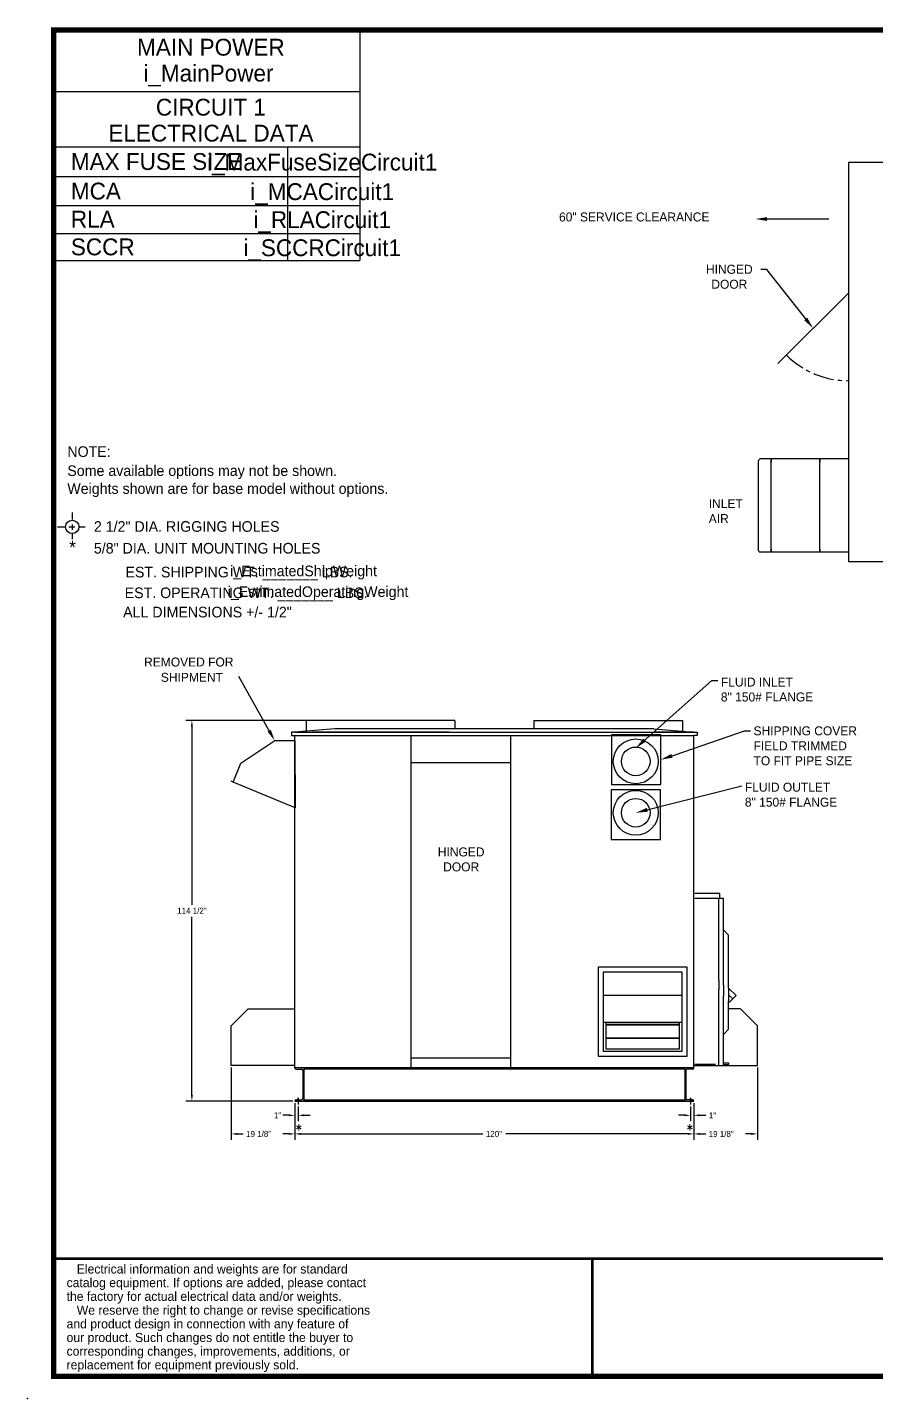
# Model space of a CAD drawing. Header units: inches. Extents: x 402 to 1066, y -128 to 290.
# Drawn here: x 401.8 to 657.2, y -128.2 to 284.3 of the extents above; entities that cross this region are included whole.
import ezdxf
from ezdxf.enums import TextEntityAlignment as Align

# ---------------------------------------------------------------- set-up
doc = ezdxf.new("R2010")
doc.units = ezdxf.units.IN
doc.header["$MEASUREMENT"] = 0
doc.linetypes.add('CENTER', pattern=[2, 1.25, -0.25, 0.25, -0.25])
doc.layers.get('0').update_dxf_attribs({"color": 10})
doc.layers.get('Defpoints').update_dxf_attribs({"color": 10})
doc.layers.add('C1E', color=1, linetype='Continuous')
doc.styles.add('ROMANS', font='romans.shx', dxfattribs={"height": 0.125})
doc.dimstyles.get("Standard").update_dxf_attribs({"dimscale": 10, "dimtxt": 0.18, "dimasz": 0.18, "dimexe": 0.18, "dimexo": 0.0625, "dimgap": 0.09, "dimtad": 0, "dimtih": 1, "dimtoh": 1, "dimdec": 4, "dimzin": 0, "dimdsep": 46, "dimlunit": 5, "dimtxsty": 'Standard', "dimcen": -0.2, "dimadec": 0, "dimazin": 0, "dimtfac": 1, "dimtdec": 4, "dimtofl": 0, "dimtmove": 0, "dimatfit": 3, "dimfxl": 1, "dimfrac": 2, "dimtolj": 1, "dimtzin": 0, "dimarcsym": 0})

# ---------------------------------------------------------------- blocks, each defined once
blk = doc.blocks.new('*D18')
at = {"color": 0, "lineweight": -2, "ltscale": 5}
for p, q in [((507.37, 75.8), (449.48, 75.8)), ((451.28, 74), (451.28, 20.35)), ((451.28, -36.9), (451.28, 16.75)), ((481.62, -38.7), (449.48, -38.7))]:
    blk.add_line(p, q, dxfattribs=at)
at = {"color": 0, "ltscale": 5}
for points in [[(450.98, 74), (451.58, 74), (451.28, 75.8)], [(450.98, -36.9), (451.58, -36.9), (451.28, -38.7)]]:
    blk.add_solid(points, dxfattribs=at)
at = {"layer": 'Defpoints', "color": 0, "ltscale": 5}
for p in [(507.99, 75.8), (451.28, -38.7), (482.24, -38.7)]:
    blk.add_point(p, dxfattribs=at)
at = {"color": 0, "ltscale": 5, "insert": (451.28, 18.55), "char_height": 1.8, "attachment_point": 5}
blk.add_mtext('\\A1;114 1/2"', dxfattribs=at)
blk = doc.blocks.new('A$C581F45FE')
at = {"color": 1, "ltscale": 5}
for p, q in [((-6.94, -0.01), (-16.82, 17.69)), ((-16.24, -8.36), (-6.06, -1.56)), ((-6.06, -1.56), (0, -1.56)), ((-18.59, -14.02), (-16.24, -8.36)), ((-18.7, -13.97), (-19.11, -13.8)), ((0.06, -21.74), (-18.59, -14.02))]:
    blk.add_line(p, q, dxfattribs=at)
at = {"ltscale": 5}
blk.add_line((0, -1.56), (0.06, -21.74), dxfattribs=at)
at = {"color": 1, "ltscale": 5}
blk.add_solid([(-8.21, 1.13), (-6.06, -1.56), (-7.22, 1.68)], dxfattribs=at)
for s, p in [('REMOVED FOR', (-45.33, 20.74)), ('SHIPMENT', (-40.3, 16.13))]:
    blk.add_text(s, height=2.7, dxfattribs=at).set_placement(p)

msp = doc.modelspace()

# ---------------------------------------------------------------- linework, layer by layer
at = {"color": 1, "ltscale": 5}
for p, q in [((648.7229, 243.65454), (648.7229, 123.65454)), ((968.7229, 243.65454), (648.7229, 243.65454)), ((968.7229, 243.65454), (648.7229, 243.65454)), ((622.61168, 226.74214), (642.88537, 226.74214)), ((624.15771, 211.49037), (622.35771, 211.49037)), ((637.00241, 195.18543), (624.15771, 211.49037)), ((648.7229, 204.37808), (627.5097, 183.16487)), ((621.65595, 154.00962), (622.05923, 154.44612)), ((621.65595, 126.88262), (621.65595, 154.00962)), ((622.05923, 154.44612), (622.11605, 154.44612)), ((648.8469, 154.50862), (622.17471, 154.50862)), ((625.48426, 127.38362), (625.48426, 153.50862)), ((625.48463, 127.38362), (625.48463, 153.50862)), ((625.53313, 154.44512), (625.53313, 153.50862)), ((625.5335, 154.44512), (625.53313, 154.44512)), ((625.53313, 153.50862), (625.5335, 153.50862)), ((625.5335, 153.50862), (625.5335, 154.44512)), ((640.11309, 127.38362), (640.11309, 153.50862)), ((640.11365, 127.38362), (640.11365, 153.50862)), ((640.13145, 154.44512), (640.13145, 153.50862)), ((640.132, 154.44512), (640.132, 154.44612)), ((640.132, 153.50862), (640.132, 154.44512)), ((622.05923, 126.44612), (621.65595, 126.88262)), ((622.11605, 126.44612), (622.05923, 126.44612)), ((622.17379, 126.44712), (622.11604, 126.44712)), ((622.17471, 126.38362), (622.17471, 126.44612)), ((648.8469, 126.38362), (622.17471, 126.38362)), ((625.53313, 126.44712), (625.53313, 127.38362)), ((625.53313, 127.38362), (625.5335, 127.38362)), ((625.5335, 126.44712), (625.53313, 126.44712)), ((625.5335, 127.38362), (625.5335, 126.44712)), ((640.13145, 126.44712), (640.13145, 127.38362)), ((640.132, 127.38362), (640.132, 126.44712)), ((640.132, 126.44712), (640.132, 126.44612)), ((648.7229, 123.65454), (805.4729, 123.65454)), ((586.12199, 68.69948), (607.67703, 87.81754)), ((607.67703, 87.81754), (609.47703, 87.81754)), ((482.24281, 72.29732), (481.24281, 72.29732)), ((481.24281, 72.29732), (481.24281, 71.29732)), ((482.24281, 72.29732), (481.24281, 72.29732)), ((481.24281, 72.29732), (481.24281, 71.29732)), ((481.24281, 71.29732), (482.24281, 71.29732)), ((481.24281, 71.29732), (482.24281, 71.29732)), ((494.24281, 73.29732), (482.24281, 72.29732)), ((494.24281, 73.29732), (482.24281, 72.29732)), ((482.24281, 72.29732), (602.24281, 72.29732)), ((482.24281, 72.29732), (494.24281, 72.29732)), ((482.24281, 72.29732), (494.24281, 72.29732)), ((482.24281, -28.70268), (482.24281, 71.29732)), ((482.24281, 71.29732), (602.24281, 71.29732)), ((482.24281, -28.70268), (482.24281, 71.29732)), ((590.24281, 73.29732), (494.24281, 73.29732)), ((517.25247, -28.70268), (517.25247, 71.29732)), ((547.25247, -28.70268), (547.25247, 71.29732)), ((592.2755, 71.47757), (577.44742, 71.47757)), ((577.44742, 71.47757), (577.44742, 56.52266)), ((590.24281, 73.29732), (602.24281, 72.29732)), ((602.24281, 72.29732), (590.24281, 72.29732)), ((592.2755, 56.52266), (592.2755, 71.47757)), ((593.97747, 64.58604), (617.50159, 72.68455)), ((602.24281, 72.29732), (603.24281, 72.29732)), ((602.24281, -28.70268), (602.24281, 71.29732)), ((603.24281, 71.29732), (602.24281, 71.29732)), ((603.24281, 72.29732), (603.24281, 71.29732)), ((617.50159, 72.68455), (619.30159, 72.68455)), ((517.25247, 63.17232), (547.25247, 63.17232)), ((592.20685, 54.94485), (577.37877, 54.94485)), ((577.37877, 54.94485), (577.37877, 39.98994)), ((577.44742, 56.52266), (592.2755, 56.52266)), ((586.5194, 48.47885), (616.6921, 56.18306)), ((592.20685, 39.98994), (592.20685, 54.94485)), ((577.37877, 39.98994), (592.20685, 39.98994)), ((463.11781, -28.57768), (463.11781, -50.38579)), ((602.24281, -28.70268), (482.24281, -28.70268)), ((482.24281, -28.70268), (482.24281, -28.70268)), ((484.99281, -28.70268), (484.99281, -38.70268)), ((517.25247, -25.70268), (547.25247, -25.70268)), ((599.49281, -28.70268), (599.49281, -38.70268)), ((602.24281, -28.70268), (602.24281, -28.70268)), ((621.36781, -28.57768), (621.36781, -50.38579)), ((482.61781, -29.07768), (484.24281, -29.07768)), ((484.61781, -29.45268), (484.61781, -37.95268)), ((599.49281, -29.07768), (484.99281, -29.07768)), ((599.86781, -29.45268), (599.86781, -37.95268)), ((601.86781, -29.07768), (600.24281, -29.07768)), ((482.24281, -38.70268), (482.24281, -38.70268)), ((482.24281, -38.70268), (483.24281, -38.70268)), ((482.24281, -38.70268), (602.24281, -38.70268)), ((482.24281, -39.32768), (482.24281, -44.77947)), ((482.24281, -39.32768), (482.24281, -50.38579)), ((482.24281, -40.48174), (482.24281, -50.38579)), ((482.61781, -38.32768), (484.24281, -38.32768)), ((483.24281, -38.70268), (483.24281, -37.70268)), ((483.24281, -37.70268), (483.24281, -39.70268)), ((483.24281, -40.32768), (483.24281, -44.77947)), ((484.99281, -38.32768), (599.49281, -38.32768)), ((601.86781, -38.32768), (600.24281, -38.32768)), ((601.24281, -38.70268), (601.24281, -37.70268)), ((601.24281, -37.70268), (601.24281, -39.70268)), ((602.24281, -38.70268), (601.24281, -38.70268)), ((601.24281, -40.32768), (601.24281, -44.77947)), ((602.24281, -38.70268), (602.24281, -38.70268)), ((602.24281, -39.32768), (602.24281, -44.77947)), ((602.24281, -39.32768), (602.24281, -50.38579)), ((602.24281, -40.48174), (602.24281, -50.38579)), ((480.44281, -42.97947), (478.64281, -42.97947)), ((485.04281, -42.97947), (486.84281, -42.97947)), ((599.44281, -42.97947), (597.64281, -42.97947)), ((604.04281, -42.97947), (605.84281, -42.97947)), ((464.91781, -48.58579), (466.68031, -48.58579)), ((480.44281, -48.58579), (478.68031, -48.58579)), ((484.04281, -48.58579), (538.79281, -48.58579)), ((600.44281, -48.58579), (545.69281, -48.58579)), ((604.04281, -48.58579), (605.80531, -48.58579)), ((619.56781, -48.58579), (617.80531, -48.58579))]:
    msp.add_line(p, q, dxfattribs=at)
at = {"lineweight": 30}
for p, q in [((415.28889, 138.32858), (415.28889, 136.21055)), ((410.90069, 134.0367), (413.04869, 134.0367)), ((414.28795, 134.0367), (416.09917, 134.0367)), ((415.28889, 134.72318), (415.28889, 133.1214)), ((417.33843, 134.0367), (419.17357, 134.0367)), ((415.28889, 131.97727), (415.28889, 130.30695)), ((571.74708, -121.51646), (571.74708, -86.07896))]:
    msp.add_line(p, q, dxfattribs=at)
at = {"color": 1, "linetype": 'Continuous'}
for p, q in [((530.36781, 75.79732), (485.61781, 75.79732)), ((485.61781, 75.79732), (485.61781, 72.57857)), ((530.36781, 75.79732), (530.36781, 73.29732)), ((554.11781, 75.79732), (598.86781, 75.79732)), ((554.11781, 75.79732), (554.11781, 73.29732)), ((598.86781, 75.79732), (598.86781, 72.57857)), ((528.61781, 72.29732), (487.36781, 72.29732)), ((528.61781, 72.28132), (487.36781, 72.28132)), ((555.86781, 72.29732), (597.11781, 72.29732)), ((555.86781, 72.28132), (597.11781, 72.28132)), ((600.24267, 1.53699), (573.49267, 1.53699)), ((573.49267, 1.53699), (573.49267, -25.21301)), ((598.74267, 0.03699), (574.99267, 0.03699)), ((574.99267, 0.03699), (574.99267, -23.71301)), ((598.74267, -23.71301), (598.74267, 0.03699)), ((600.24267, -25.21301), (600.24267, 1.53699)), ((463.11781, -16.04368), (468.20881, -10.95268)), ((468.20881, -10.95268), (482.24281, -10.95268)), ((616.27681, -10.95268), (612.71628, -10.95268)), ((621.36781, -16.04368), (616.27681, -10.95268)), ((463.11781, -27.95268), (463.11781, -16.04368)), ((575.77392, -15.07673), (575.77392, -22.93176)), ((597.96142, -15.68923), (575.77392, -15.68923)), ((575.77392, -15.75173), (597.96142, -15.75173)), ((597.96142, -22.93176), (597.96142, -15.07673)), ((621.36781, -27.95268), (621.36781, -16.04368)), ((597.96142, -19.75173), (575.77392, -19.75173)), ((575.77392, -19.81423), (597.96142, -19.81423)), ((574.99267, -23.71301), (598.74267, -23.71301)), ((575.77392, -22.93176), (597.96142, -22.93176)), ((482.24281, -27.95268), (463.11781, -27.95268)), ((573.49267, -25.21301), (600.24267, -25.21301)), ((602.24281, -27.95268), (621.36781, -27.95268))]:
    msp.add_line(p, q, dxfattribs=at)
at = {"color": 1}
for p, q in [((610.03316, 23.76408), (602.56527, 23.76408)), ((611.1441, 22.23616), (602.56527, 22.23616)), ((609.79923, -2.40458), (609.79923, 22.23616)), ((610.03316, 22.23616), (610.03316, 23.76408)), ((611.1441, -3.74944), (611.1441, 22.23616)), ((612.71628, 11.23085), (611.1441, 12.80303)), ((612.71628, -4.76946), (612.71628, 11.23085)), ((609.79923, -2.40458), (609.79923, -5.18384)), ((611.1441, -3.74944), (611.1441, -7.08824)), ((609.79923, -28.07384), (609.79923, -5.18384)), ((611.1441, -28.07384), (611.1441, -7.08824)), ((614.93217, -6.98535), (612.71628, -4.76946)), ((612.71628, -4.76946), (612.71628, -8.66042)), ((613.95943, -7.95809), (612.71628, -6.71494)), ((614.93217, -6.98535), (612.98669, -8.93083)), ((612.71628, -17.06853), (612.71628, -8.66042)), ((612.98669, -8.93083), (612.71628, -8.66042)), ((612.71628, -17.06853), (611.1441, -18.64072)), ((608.78582, -27.68079), (602.56527, -27.68079)), ((611.1441, -27.20933), (612.71628, -27.20933)), ((611.1441, -27.68079), (612.71628, -27.68079)), ((612.71628, -27.20933), (612.71628, -27.68079))]:
    msp.add_line(p, q, dxfattribs=at)
at = {"ltscale": 5}
for p, q in [((598.74267, -6.96655), (574.99267, -6.96655)), ((598.74267, -15.07673), (574.99267, -15.07673))]:
    msp.add_line(p, q, dxfattribs=at)
at = {"const_width": 1.62}
msp.add_lwpolyline([(409.74708, -121.51646), (1057.74708, -121.51646), (1057.74708, 283.48354), (409.74708, 283.48354), (409.74708, -121.51646)], dxfattribs=at)
at = {"lineweight": 30, "const_width": 0.81}
for points in [[(572.70477, -86.07896), (409.74708, -86.07896)], [(1057.74708, -86.07896), (571.74708, -86.07896), (571.74708, -121.51646)]]:
    msp.add_lwpolyline(points, dxfattribs=at)
at = {"lineweight": 30}
msp.add_circle((415.28889, 134.0367), 2.01408, dxfattribs=at)
at = {"color": 1, "ltscale": 5}
for centre, radius in [((584.77535, 63.50509), 6.75), ((584.77535, 63.50509), 4.3125), ((584.77535, 48.03353), 6.75), ((584.77535, 48.03353), 4.3125)]:
    msp.add_circle(centre, radius, dxfattribs=at)
at = {"color": 1, "linetype": 'CENTER', "ltscale": 5}
msp.add_arc((648.7229, 204.37808), 26.3684, 225, 270, dxfattribs=at)
at = {"color": 1, "ltscale": 5}
for centre, radius, start, end in [((622.17723, 154.44745), 0.06123, 92.3554853, 182.1760952), ((625.5341, 154.44516), 0.000964, 92.3554853, 182.1760952), ((625.53437, 154.44529), 0.000884, 110.6112167, 191.2782893), ((640.13231, 154.44529), 0.000884, 110.6112172, 191.2782894), ((622.17723, 126.4448), 0.06123, 177.8239048, 267.6445147), ((622.17475, 126.44709), 0.000964, 177.8239048, 267.6445147), ((625.5341, 126.44709), 0.000964, 177.8239048, 267.6445147), ((625.53437, 126.44695), 0.000884, 168.7217107, 249.3887833), ((640.13231, 126.44695), 0.000884, 168.7217106, 249.3887828), ((482.61781, -28.70268), 0.375, 180, 270), ((601.86781, -28.70268), 0.375, 270, 0), ((484.24281, -29.45268), 0.375, 0, 90), ((600.24281, -29.45268), 0.375, 90, 180), ((482.61781, -38.70268), 0.375, 90, 180), ((484.24281, -37.95268), 0.375, 270, 0), ((600.24281, -37.95268), 0.375, 180, 270), ((601.86781, -38.70268), 0.375, 0, 90)]:
    msp.add_arc(centre, radius, start, end, dxfattribs=at)
msp.add_point((401.81821, -128.19661))
for points in [[(624.20033, 227.21454), (620.81168, 226.64976), (624.20033, 226.08499)], [(622.61168, 226.94976), (620.81168, 226.64976), (622.61168, 226.34976)], [(636.35985, 196.97068), (638.1163, 193.77148), (635.41721, 196.22809)], [(587.86676, 69.44499), (584.77535, 67.50509), (587.0705, 70.34275)], [(595.87474, 64.60465), (592.2755, 64.00012), (595.48412, 65.73929)], [(588.41188, 48.34282), (584.77535, 48.03353), (588.115, 49.50552)], [(480.44281, -42.67947), (480.44281, -43.27947), (482.24281, -42.97947)], [(485.04281, -42.67947), (485.04281, -43.27947), (483.24281, -42.97947)], [(599.44281, -42.67947), (599.44281, -43.27947), (601.24281, -42.97947)], [(604.04281, -42.67947), (604.04281, -43.27947), (602.24281, -42.97947)], [(464.91781, -48.28579), (464.91781, -48.88579), (463.11781, -48.58579)], [(480.44281, -48.28579), (480.44281, -48.88579), (482.24281, -48.58579)], [(484.04281, -48.28579), (484.04281, -48.88579), (482.24281, -48.58579)], [(600.44281, -48.28579), (600.44281, -48.88579), (602.24281, -48.58579)], [(604.04281, -48.28579), (604.04281, -48.88579), (602.24281, -48.58579)], [(619.56781, -48.28579), (619.56781, -48.88579), (621.36781, -48.58579)]]:
    msp.add_solid(points, dxfattribs=at)
at = {"layer": 'C1E', "lineweight": 30}
for p, q in [((501.83235, 283.48354), (501.83235, 214.21894)), ((501.83235, 264.93956), (409.74708, 264.93956)), ((501.83235, 248.24099), (410.25246, 248.24099)), ((480.0262, 248.24099), (480.0262, 214.21894)), ((410.22648, 239.3993), (501.83235, 239.3993)), ((410.02085, 230.74695), (501.83235, 230.74695)), ((409.59563, 222.32846), (501.83235, 222.32846)), ((409.60992, 214.21894), (501.83235, 214.21894))]:
    msp.add_line(p, q, dxfattribs=at)

# ---------------------------------------------------------------- block references
at = {"ltscale": 5}
msp.add_blockref('A$C581F45FE', (482.24281, 71.29732), dxfattribs=at)

# ---------------------------------------------------------------- texts
at = {"color": 1, "ltscale": 5}
msp.add_text('60" SERVICE CLEARANCE', height=2.7, dxfattribs=at).set_placement((561.70347, 225.92003))
at = {"lineweight": 30}
for s, height, p in [('NOTE:', 3.19127, (413.82222, 155.08527)), ('Some available options may not be shown.', 3.1912704, (413.82222, 149.35739)), ('Weights shown are for base model without options.', 3.1912704, (413.82222, 143.97666)), ('2 1/2" DIA. RIGGING HOLES', 3.1912704, (421.81149, 132.56625)), ('5/8" DIA. UNIT MOUNTING HOLES', 3.1912704, (421.81149, 126.0205)), ('   Electrical information and weights are for standard', 2.7413437, (413.59047, -90.57711)), ('catalog equipment. If options are added, please contact', 2.7413437, (413.59047, -94.68913)), ('the factory for actual electrical data and/or weights.', 2.7413437, (413.59047, -98.80115)), ('   We reserve the right to change or revise specifications', 2.7413437, (413.59047, -102.96502)), ('and product design in connection with any feature of', 2.7413437, (413.59047, -107.07703)), ('our product. Such changes do not entitle the buyer to', 2.7413437, (413.59047, -111.18905)), ('corresponding changes, improvements, additions, or ', 2.7413437, (413.59047, -115.30106)), ('replacement for equipment previously sold.', 2.7413437, (413.59047, -119.41308))]:
    msp.add_text(s, height=height, dxfattribs=at).set_placement(p)
for s, height, p in [('*', 3.92745, (415.37177, 125.96523)), ('EST. SHIPPING WT. _______ LBS.', 3.1912704, (465.47056, 118.84914)), ('i_EstimatedShipWeight', 3.1949329, (484.86726, 119.19775)), ('EST. OPERATING WT. _______ LBS.', 3.1912704, (467.58959, 112.6068)), ('i_EstimatedOperatingWeight', 3.1912704, (489.23391, 112.95542)), ('ALL DIMENSIONS +/- 1/2"', 3.1912704, (455.96939, 106.8152))]:
    msp.add_text(s, height=height, dxfattribs=at).set_placement(p, align=Align.CENTER)
at = {"color": 1}
for s, height, p in [('FLUID INLET', 2.7, (610.37703, 86.01754)), ('8" 150# FLANGE', 2.7, (610.37703, 81.51754)), ('SHIPPING COVER', 2.7, (620.20159, 71.33455)), ('FIELD TRIMMED', 2.7, (620.20159, 66.83455)), ('TO FIT PIPE SIZE', 2.7, (620.20159, 62.33455)), ('FLUID OUTLET', 2.7, (617.5921, 54.38306)), ('8" 150# FLANGE', 2.7, (617.5921, 49.88306)), ('1"', 1.8, (475.94281, -43.87947)), ('1"', 1.8, (606.74281, -43.87947)), ('19 1/8"', 1.8, (467.58031, -49.48579)), ('120"', 1.8, (539.69281, -49.48579)), ('19 1/8"', 1.8, (606.70531, -49.48579))]:
    msp.add_text(s, height=height, dxfattribs=at).set_placement(p)
at = {"color": 1, "extrusion": (0, 0, -1), "style": 'ROMANS'}
msp.add_text('*', height=3.3645, dxfattribs=at).set_placement((-484.57709, -48.98097))
at = {"color": 1, "style": 'ROMANS'}
msp.add_text('*', height=3.3645, dxfattribs=at).set_placement((599.90854, -48.98097))
at = {"color": 1, "ltscale": 5, "char_height": 2.7}
for s, insert, attachment_point in [('HINGED\\PDOOR', (612.92086, 209.26114), 5), ('INLET\\PAIR', (606.72324, 138.7726), 4), ('HINGED\\PDOOR', (532.27159, 33.98354), 5)]:
    msp.add_mtext(s, dxfattribs=dict(at, insert=insert, attachment_point=attachment_point))
at = {"layer": 'C1E', "lineweight": 30}
for s, p in [('MAIN POWER', (456.99652, 275.80989)), ('i_MainPower', (456.25735, 268.0066)), ('CIRCUIT 1', (456.99652, 257.76385)), ('ELECTRICAL DATA', (456.99652, 249.96056)), ('i_MaxFuseSizeCircuit1', (490.46793, 241.24795)), ('i_MCACircuit1', (490.46793, 232.35646)), ('i_RLACircuit1', (490.46793, 223.91896)), ('i_SCCRCircuit1', (490.46793, 215.48146))]:
    msp.add_text(s, height=5.0625, dxfattribs=at).set_placement(p, align=Align.CENTER)
for s, p in [('MAX FUSE SIZE', (414.88569, 241.41866)), ('MCA', (414.88569, 232.52718)), ('RLA', (414.88569, 224.08968)), ('SCCR', (414.88569, 215.74004))]:
    msp.add_text(s, height=5.0625, dxfattribs=at).set_placement(p)

# ---------------------------------------------------------------- dimensions: what is measured, and where the dimension line sits
at = {"ltscale": 5}
dim = msp.add_linear_dim(base=(451.2773, -38.70268), p1=(507.99281, 75.79732), p2=(482.24281, -38.70268), angle=90, dimstyle='Standard', override={"dimpost": '"'}, dxfattribs=at)
dim.commit()
dim.dimension.update_dxf_attribs({"geometry": '*D18', "text_midpoint": (451.2773, 18.54732)})

doc.saveas('drawing.dxf')
